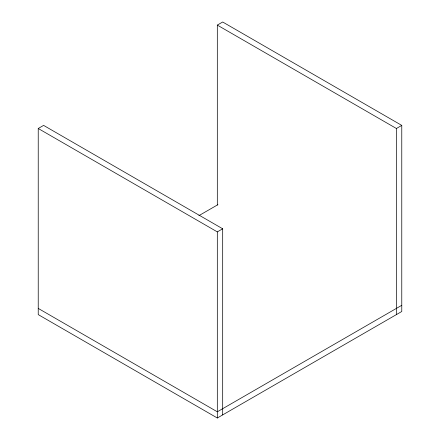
<?xml version="1.0" encoding="UTF-8"?>
<svg xmlns="http://www.w3.org/2000/svg" width="440" height="440" viewBox="0 0 440 440"><rect width="100%" height="100%" fill="white"/><g stroke="black" fill="none" stroke-linecap="round" stroke-linejoin="round"><path stroke-width="0.66" d="M217.316 205.035L217.316 25.102L222.684 22L401.77 125.395L401.77 311.504L217.316 418L38.231 314.606L38.231 128.496L43.604 125.395L222.684 228.789L222.684 414.898M198.886 215.65L217.927 204.655M38.231 128.496L217.316 231.891L222.684 228.789M217.316 25.102L396.396 128.496L401.77 125.395M401.77 305.3L217.316 411.796L38.231 308.402M396.396 128.496L396.396 314.606M217.316 231.891L217.316 418"/></g></svg>
